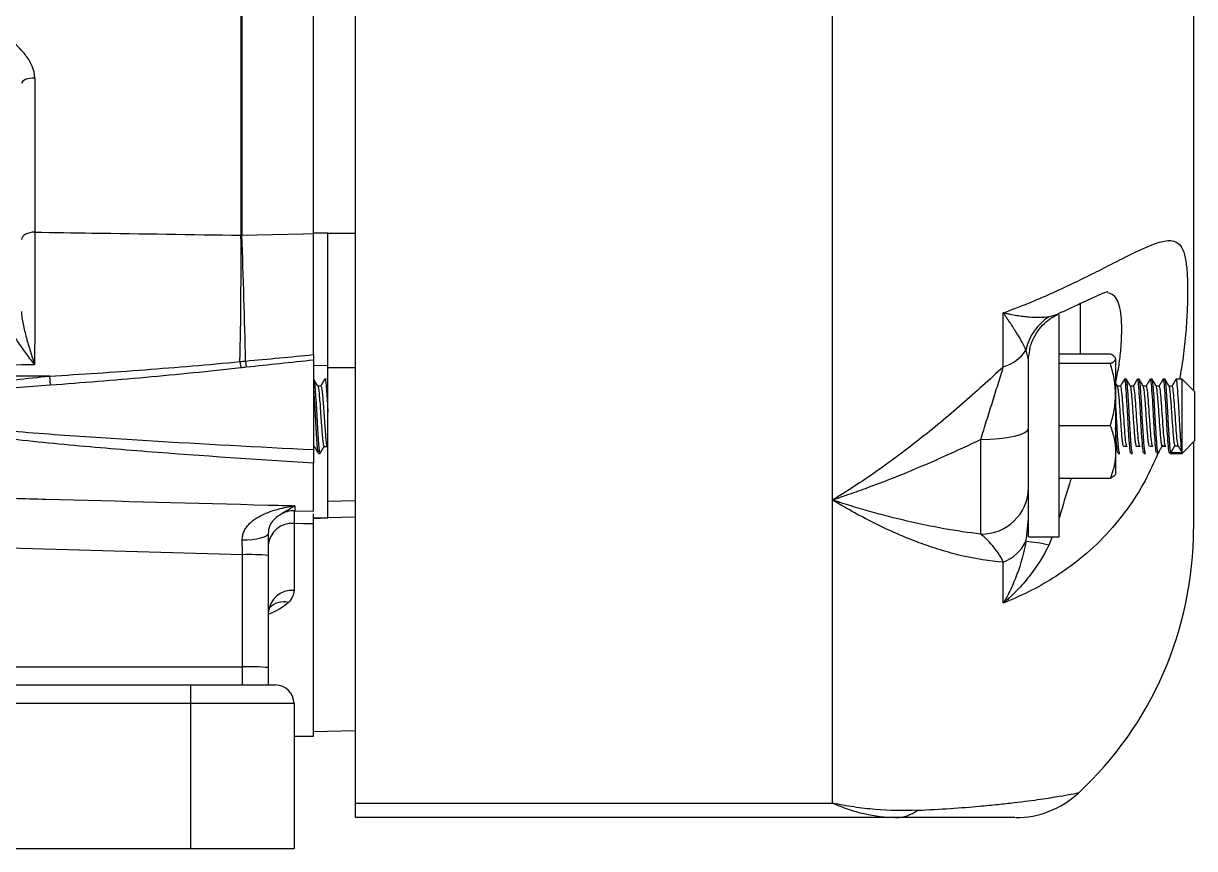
# Paper-space layout '_Back' of a CAD drawing. Header units: inches. Extents: x -13.8 to 10.2, y -6.3 to 9.3.
# Drawn here: x 4.44 to 10.12, y -6.25 to -2.25 of the extents above; entities that cross this region are included whole.
import ezdxf

# ---------------------------------------------------------------- set-up
doc = ezdxf.new("R2010")
doc.units = ezdxf.units.IN
doc.header["$MEASUREMENT"] = 0

psp = doc.layouts.new('_Back')

# ---------------------------------------------------------------- linework, layer by layer
at = {"color": 7, "linetype": 'Continuous', "lineweight": 25}
for p, q in [((6.0475, -6.1), (6.0475, 6.4497)), ((8.36, -6.0301), (8.36, 6.4497)), ((10.11, 4.0293), (10.11, -4.0271)), ((5.4972, -1.9381), (5.4972, -3.2765)), ((5.844, -3.2684), (5.844, -2.0102)), ((5.4928, -2.0595), (5.4928, -3.2769)), ((4.4932, -2.5148), (4.4932, -3.2623)), ((5.914, -3.2674), (5.844, -3.2672)), ((5.914, -3.2674), (6.0475, -3.2666)), ((9.188, -3.9144), (9.188, -3.6534)), ((9.4499, -3.6594), (9.4656, -3.6522)), ((9.4588, -4.7383), (9.4588, -3.6606)), ((9.7067, -3.8529), (9.4588, -3.8529)), ((5.488, -3.8893), (5.4915, -3.9197)), ((5.5153, -3.8868), (5.5183, -3.9167)), ((5.844, -3.8822), (5.844, -4.3159)), ((5.844, -3.9063), (5.914, -3.9078)), ((9.3097, -4.7383), (9.3097, -3.8648)), ((9.7067, -3.8987), (9.4588, -3.8987)), ((9.7318, -3.8758), (9.7318, -4.4355)), ((4.5648, -3.96), (4.232, -3.9602)), ((4.5648, -3.96), (4.5681, -4.0042)), ((6.0475, -3.9193), (5.914, -3.9189)), ((5.914, -4.5659), (5.914, -3.9189)), ((5.8448, -3.9743), (5.844, -3.9743)), ((5.8799, -4.0081), (5.8649, -4.0081)), ((5.9073, -3.9743), (5.8995, -3.9743)), ((9.7416, -4.0091), (9.7318, -3.9924)), ((9.756, -4.0081), (9.7409, -4.0081)), ((9.7833, -3.9743), (9.7756, -3.9743)), ((9.8185, -4.0081), (9.8034, -4.0081)), ((9.8458, -3.9743), (9.8381, -3.9743)), ((9.881, -4.0081), (9.8659, -4.0081)), ((9.9083, -3.9743), (9.9006, -3.9743)), ((9.9435, -4.0081), (9.9284, -4.0081)), ((9.9708, -3.9743), (9.9631, -3.9743)), ((10.006, -4.0081), (9.9909, -4.0081)), ((10.055, -3.9743), (10.0256, -3.9743)), ((10.115, -4.0343), (10.055, -3.9743)), ((10.055, -4.3343), (10.055, -3.9743)), ((10.115, -4.0343), (10.115, -4.2743)), ((9.7067, -4.2001), (9.4588, -4.2001)), ((5.8953, -4.3004), (5.9109, -4.3004)), ((9.0788, -4.7259), (9.0788, -4.2669)), ((9.7725, -4.2998), (9.7882, -4.2998)), ((9.835, -4.2998), (9.8507, -4.2998)), ((9.8975, -4.2998), (9.9132, -4.2998)), ((9.96, -4.2998), (9.9757, -4.2998)), ((10.0003, -4.3314), (10.0198, -4.2981)), ((10.0198, -4.2981), (10.0355, -4.2981)), ((10.0355, -4.2981), (10.055, -4.3314)), ((10.055, -4.3343), (10.115, -4.2743)), ((10.11, -4.2793), (10.11, -4.6997)), ((5.8682, -4.3343), (5.876, -4.3343)), ((9.7443, -4.3343), (9.7521, -4.3343)), ((9.8068, -4.3343), (9.8146, -4.3343)), ((9.8693, -4.3343), (9.8771, -4.3343)), ((9.9318, -4.3343), (9.9396, -4.3343)), ((9.9429, -4.324), (9.9407, -4.3331)), ((9.9943, -4.3343), (10.055, -4.3343)), ((10.055, -4.3314), (10.0003, -4.3314)), ((5.844, -4.6151), (5.844, -4.3819)), ((9.7067, -4.4556), (9.4588, -4.4556)), ((5.914, -4.5659), (6.0475, -4.5624)), ((5.7533, -4.6127), (5.844, -4.6151)), ((5.844, -5.705), (5.844, -4.6278)), ((5.844, -4.6469), (5.914, -4.6471)), ((5.844, -4.6495), (5.914, -4.6471)), ((6.0475, -4.6434), (5.914, -4.6471)), ((5.75, -4.6744), (5.75, -4.9982)), ((5.625, -4.7234), (5.625, -4.7768)), ((9.3097, -4.7383), (9.4588, -4.7383)), ((5.5, -4.8254), (4.237, -4.7908)), ((5.5, -5.457), (5.5, -4.8254)), ((5.625, -4.8287), (5.625, -5.457)), ((9.188, -5.0604), (9.188, -4.8614)), ((2.5341, -5.3694), (5.5, -5.3694)), ((2.5341, -5.457), (5.66, -5.457)), ((5.25, -6.25), (5.25, -5.457)), ((5.75, -5.547), (2.5341, -5.547)), ((5.75, -5.547), (5.75, -6.25)), ((5.75, -5.705), (5.844, -5.705)), ((5.844, -5.6826), (6.0475, -5.6773)), ((6.0475, -6.0301), (8.36, -6.0301)), ((8.6661, -6.1), (6.0475, -6.1)), ((2.25, -6.25), (5.75, -6.25))]:
    psp.add_line(p, q, dxfattribs=at)
at = {"color": 8, "linetype": 'Continuous', "lineweight": 25}
for p, q in [((9.5597, -3.6046), (9.5597, -3.8529)), ((9.4084, -3.6729), (9.4499, -3.6593)), ((5.7533, -4.5882), (5.7533, -4.6127)), ((9.4241, -4.7383), (9.4084, -4.7791))]:
    psp.add_line(p, q, dxfattribs=at)
at = {"color": 7, "linetype": 'Continuous', "lineweight": 25, "flags": 128}
for points in [[(4.4932, -2.5148), (4.4808, -2.5151), (4.4688, -2.5166), (4.4577, -2.5191), (4.4479, -2.5225), (4.4399, -2.5267), (4.4339, -2.5315), (4.4302, -2.5368), (4.429, -2.5422)], [(4.4932, -3.2623), (4.4808, -3.2628), (4.4688, -3.2647), (4.4577, -3.2679), (4.4479, -3.2723), (4.4399, -3.2778), (4.4339, -3.2841), (4.4302, -3.2909), (4.429, -3.298)], [(5.4972, -3.2765), (5.7939, -3.2696), (5.844, -3.2684)], [(4.4927, -3.9046), (4.429, -3.9049), (4.2317, -3.906)], [(9.0788, -4.2669), (9.1238, -4.2658), (9.1671, -4.2627), (9.2071, -4.2576), (9.2421, -4.2508), (9.2708, -4.2425), (9.2921, -4.2331), (9.3053, -4.2228), (9.3097, -4.2121)], [(5.844, -4.6759), (5.7939, -4.6751), (5.75, -4.6744)], [(5.625, -4.7234), (5.6226, -4.7296), (5.6154, -4.7356), (5.6037, -4.7411), (5.588, -4.746), (5.5689, -4.7499), (5.5472, -4.7528), (5.5236, -4.7546), (5.499, -4.7552)]]:
    psp.add_lwpolyline(points, dxfattribs=at)
at = {"color": 7, "linetype": 'Continuous', "lineweight": 25}
for centre, radius, start, end in [((-15.0654, -3.4201), 20.5587, 358.69226, 0.3993), ((-31.0886, -4.6685), 36.6122, 1.22346, 2.17901), ((9.5462, -3.8869), 0.2545, 122.7656, 167.9268), ((9.137, -3.7311), 0.1902, 285.5447, 327.3788), ((9.082, -4.4982), 0.2277, 269.1833, 359.1594), ((5.75, -4.7377), 0.125, 88.5, 122.445), ((5.7397, -4.7894), 0.1154, 84.8945, 173.7648), ((8.36, -4.6997), 1.75, 312.9421, 0), ((9.1165, -4.6738), 0.2007, 290.8644, 334.2203), ((9.243, -5.4479), 0.6889, 76.1058, 85.4811), ((5.5312, -6.0217), 1.1967, 85.5056, 91.4954), ((5.7427, -5.116), 0.118, 86.4716, 175.9718), ((5.5312, -6.5656), 1.1967, 85.5056, 91.4954), ((5.66, -5.547), 0.09, 0, 90), ((9.2472, -5.6503), 0.4497, 270, 312.6984), ((8.6632, -5.9161), 0.184, 270.9125, 306.2521)]:
    psp.add_arc(centre, radius, start, end, dxfattribs=at)
at = {"color": 8, "linetype": 'Continuous', "lineweight": 25}
psp.add_arc((5.6991, -5.1488), 0.0948, 75.5531, 134.548, dxfattribs=at)
at = {"color": 7, "linetype": 'Continuous', "lineweight": 25}
for points, knots in [([(4.4932, -2.5148), (4.4932, -2.4953), (4.4888, -2.4764), (4.4736, -2.4397), (4.4631, -2.4228), (4.4447, -2.3987), (4.4382, -2.3908), (4.4244, -2.3756), (4.4173, -2.3683), (4.4027, -2.3538), (4.3952, -2.3467), (4.3801, -2.3326), (4.3724, -2.3256), (4.3648, -2.3186)], [0, 0, 0, 0, 0.25, 0.25, 0.5, 0.5, 0.625, 0.625, 0.75, 0.75, 0.875, 0.875, 1, 1, 1, 1]), ([(4.4932, -3.2623), (4.4932, -3.3086), (4.4932, -3.3576), (4.4932, -3.4351), (4.4932, -3.4616), (4.4932, -3.516), (4.4932, -3.5433), (4.4931, -3.626), (4.4931, -3.6817), (4.493, -3.7663), (4.4929, -3.7943), (4.4928, -3.8499), (4.4928, -3.8774), (4.4927, -3.9046)], [0, 0, 0, 0, 0.25, 0.25, 0.375, 0.375, 0.5, 0.5, 0.75, 0.75, 0.875, 0.875, 1, 1, 1, 1]), ([(4.4932, -3.2623), (4.586, -3.2637), (4.6788, -3.265), (4.7717, -3.2664), (5.012, -3.2698), (5.2524, -3.2733), (5.4928, -3.2769)], [0.01133976, 0.01133976, 0.01133976, 0.01133976, 0.01841786, 0.01841786, 0.01841786, 0.03674708, 0.03674708, 0.03674708, 0.03674708]), ([(5.844, -3.8557), (5.844, -3.8057), (5.844, -3.7548), (5.844, -3.6512), (5.844, -3.6003), (5.844, -3.5251), (5.844, -3.5003), (5.844, -3.451), (5.844, -3.4267), (5.844, -3.3558), (5.844, -3.3109), (5.844, -3.2684)], [0, 0, 0, 0, 0.25, 0.25, 0.5, 0.5, 0.625, 0.625, 0.75, 0.75, 1, 1, 1, 1]), ([(5.914, -3.9189), (5.914, -3.8641), (5.914, -3.8084), (5.914, -3.7236), (5.914, -3.6951), (5.914, -3.6377), (5.914, -3.6094), (5.914, -3.5535), (5.914, -3.5258), (5.914, -3.4712), (5.914, -3.4442), (5.914, -3.3644), (5.914, -3.3144), (5.914, -3.2674)], [0, 0, 0, 0, 0.25, 0.25, 0.375, 0.375, 0.5, 0.5, 0.625, 0.625, 0.75, 0.75, 1, 1, 1, 1]), ([(9.4656, -3.6522), (9.4837, -3.6438), (9.5252, -3.6245), (9.5772, -3.6), (9.6235, -3.5786), (9.6577, -3.5633), (9.681, -3.5538), (9.6946, -3.5493), (9.6948, -3.5492), (9.695, -3.5492)], [0, 0, 0, 0, 0.158618, 0.363927, 0.511019, 0.653398, 0.79508, 0.918633, 1, 1, 1, 1]), ([(4.429, -3.6471), (4.429, -3.6566), (4.4299, -3.6664), (4.4326, -3.687), (4.4345, -3.6975), (4.4388, -3.7189), (4.4413, -3.7298), (4.4467, -3.7518), (4.4496, -3.7628), (4.4587, -3.7959), (4.4653, -3.8182), (4.4789, -3.8619), (4.4858, -3.8835), (4.4927, -3.9046)], [0, 0, 0, 0, 0.125, 0.125, 0.25, 0.25, 0.375, 0.375, 0.5, 0.5, 0.75, 0.75, 1, 1, 1, 1]), ([(9.4084, -3.6729), (9.3818, -3.6771), (9.3498, -3.6777), (9.3037, -3.6737), (9.2941, -3.6727), (9.2744, -3.6702), (9.2642, -3.6687), (9.2433, -3.6651), (9.2326, -3.6631), (9.2161, -3.6598), (9.2106, -3.6586), (9.1994, -3.6561), (9.1937, -3.6548), (9.188, -3.6534)], [0, 0, 0, 0, 0.5, 0.5, 0.625, 0.625, 0.75, 0.75, 0.875, 0.875, 0.9375, 0.9375, 1, 1, 1, 1]), ([(9.2973, -3.8337), (9.2874, -3.8096), (9.2727, -3.7828), (9.245, -3.7379), (9.2348, -3.7222), (9.2182, -3.6973), (9.2125, -3.6888), (9.2035, -3.6758), (9.2005, -3.6714), (9.1943, -3.6624), (9.1912, -3.6579), (9.188, -3.6534)], [0, 0, 0, 0, 0.5, 0.5, 0.75, 0.75, 0.875, 0.875, 0.9375, 0.9375, 1, 1, 1, 1]), ([(9.3161, -3.8309), (9.3163, -3.8294), (9.3188, -3.8094), (9.3341, -3.7747), (9.3609, -3.7309), (9.3939, -3.697), (9.4242, -3.6741), (9.4438, -3.665), (9.4504, -3.6619)], [0, 0, 0, 0, 0.020692, 0.268346, 0.49504, 0.70472, 0.89977, 1, 1, 1, 1]), ([(4.366, -3.6979), (4.3659, -3.7044), (4.3675, -3.7117), (4.3728, -3.7274), (4.3765, -3.7357), (4.3852, -3.7528), (4.3903, -3.7617), (4.4011, -3.7796), (4.4069, -3.7886), (4.425, -3.8157), (4.4383, -3.8341), (4.4584, -3.861), (4.4652, -3.8699), (4.4789, -3.8874), (4.4858, -3.8961), (4.4927, -3.9046)], [0, 0, 0, 0, 0.125, 0.125, 0.25, 0.25, 0.375, 0.375, 0.5, 0.5, 0.75, 0.75, 0.875, 0.875, 1, 1, 1, 1]), ([(9.3097, -3.885), (9.3097, -3.8782), (9.3082, -3.8703), (9.3036, -3.8531), (9.3006, -3.8437), (9.2973, -3.8337)], [0, 0, 0, 0, 0.5, 0.5, 1, 1, 1, 1]), ([(9.7318, -3.8758), (9.7318, -3.8739), (9.7312, -3.8719), (9.7289, -3.8681), (9.7272, -3.8661), (9.7207, -3.8604), (9.7144, -3.8566), (9.7067, -3.8529)], [0, 0, 0, 0, 0.25, 0.25, 0.5, 0.5, 1, 1, 1, 1]), ([(4.5648, -3.96), (4.7188, -3.9505), (4.8728, -3.9402), (5.1806, -3.9172), (5.3344, -3.9045), (5.488, -3.8893)], [0, 0, 0, 0, 0.5, 0.5, 1, 1, 1, 1]), ([(9.188, -3.9144), (9.1213, -3.9771), (9.054, -4.0381), (8.9518, -4.1267), (8.9175, -4.1557), (8.8486, -4.2129), (8.8137, -4.241), (8.7093, -4.3232), (8.6398, -4.375), (8.5352, -4.4481), (8.5003, -4.4717), (8.4478, -4.506), (8.4302, -4.5172), (8.4039, -4.5337), (8.3908, -4.5419), (8.3776, -4.55), (8.3688, -4.5553), (8.3643, -4.558), (8.36, -4.5606)], [0, 0, 0, 0, 0.25, 0.25, 0.375, 0.375, 0.5, 0.5, 0.75, 0.75, 0.875, 0.875, 0.9375, 0.9375, 0.96875, 0.984375, 0.984375, 1, 1, 1, 1]), ([(9.0788, -4.2669), (9.0882, -4.2361), (9.0977, -4.2058), (9.1165, -4.1456), (9.1259, -4.1158), (9.1444, -4.0569), (9.1535, -4.0277), (9.1712, -3.9703), (9.1798, -3.942), (9.188, -3.9144)], [0, 0, 0, 0, 0.25, 0.25, 0.5, 0.5, 0.75, 0.75, 1, 1, 1, 1]), ([(9.7067, -3.8987), (9.7144, -3.895), (9.7207, -3.8912), (9.7294, -3.8836), (9.7318, -3.8797), (9.7318, -3.8758)], [0, 0, 0, 0, 0.5, 0.5, 1, 1, 1, 1]), ([(9.7318, -4.0494), (9.7318, -4.0366), (9.7312, -4.0238), (9.7289, -3.9983), (9.7272, -3.9857), (9.7207, -3.9481), (9.7144, -3.9233), (9.7067, -3.8987)], [0, 0, 0, 0, 0.25, 0.25, 0.5, 0.5, 1, 1, 1, 1]), ([(5.4915, -3.9197), (5.338, -3.9376), (5.1842, -3.9528), (4.8763, -3.9804), (4.7222, -3.9928), (4.5681, -4.0042)], [0, 0, 0, 0, 0.5, 0.5, 1, 1, 1, 1]), ([(9.9396, -4.3329), (9.9391, -4.3331), (9.9379, -4.3337), (9.9358, -4.3221), (9.9337, -4.3044), (9.9324, -4.2892), (9.932, -4.2843), (9.9316, -4.2791), (9.9305, -4.2651), (9.9288, -4.2381), (9.9261, -4.1929), (9.9234, -4.1444), (9.9209, -4.0977), (9.9184, -4.0581), (9.9159, -4.0229), (9.9135, -3.9957), (9.9109, -3.9792), (9.9092, -3.9726), (9.9083, -3.9743), (9.9083, -3.9743)], [0, 0, 0, 0, 0.043037, 0.117475, 0.215993, 0.232619, 0.242314, 0.254537, 0.271552, 0.343317, 0.427601, 0.525589, 0.598138, 0.678494, 0.7551, 0.837418, 0.916175, 0.9988, 1, 1, 1, 1]), ([(5.844, -4.0177), (5.8443, -4.021), (5.8456, -4.0375), (5.848, -4.0724), (5.8511, -4.1263), (5.8537, -4.1757), (5.8559, -4.2131), (5.8578, -4.2432), (5.8598, -4.2762), (5.8627, -4.3092), (5.8656, -4.3308), (5.8674, -4.3327), (5.8682, -4.3336)], [0, 0, 0, 0, 0.0334793, 0.1696121, 0.2850522, 0.4184107, 0.5030965, 0.5489043, 0.6449366, 0.7732466, 0.8950699, 1, 1, 1, 1]), ([(5.8655, -4.0091), (5.8622, -4.0034), (5.8556, -3.9921), (5.849, -3.9807), (5.8457, -3.975)], [0, 0, 0, 0, 0.499755, 1, 1, 1, 1]), ([(5.8457, -3.9762), (5.846, -3.9763), (5.8473, -3.9769), (5.8499, -3.9948), (5.8531, -4.0325), (5.8567, -4.0852), (5.8598, -4.1454), (5.8634, -4.2067), (5.8666, -4.2619), (5.87, -4.3055), (5.8735, -4.3298), (5.8756, -4.3385), (5.8769, -4.3331), (5.877, -4.3327)], [0, 0, 0, 0, 0.02458, 0.132008, 0.239452, 0.346879, 0.454331, 0.561757, 0.669205, 0.776633, 0.884063, 0.991505, 1, 1, 1, 1]), ([(5.8654, -4.0109), (5.866, -4.0115), (5.8677, -4.0134), (5.8703, -4.0324), (5.8734, -4.0644), (5.8768, -4.106), (5.8797, -4.1525), (5.883, -4.199), (5.8861, -4.2412), (5.8893, -4.2743), (5.8925, -4.2959), (5.8944, -4.2986), (5.8953, -4.2998)], [0, 0, 0, 0, 0.0575637, 0.1631117, 0.2686291, 0.375438, 0.4799845, 0.5868627, 0.6921812, 0.7979324, 0.9046426, 1, 1, 1, 1]), ([(5.8984, -3.9752), (5.8951, -3.9809), (5.8886, -3.9922), (5.882, -4.0035), (5.8787, -4.0091)], [0, 0, 0, 0, 0.500101, 1, 1, 1, 1]), ([(5.8799, -4.0087), (5.8809, -4.0096), (5.8829, -4.0115), (5.886, -4.0322), (5.8891, -4.0645), (5.8924, -4.106), (5.8954, -4.1525), (5.8987, -4.199), (5.9018, -4.2412), (5.9049, -4.2743), (5.9081, -4.2959), (5.91, -4.2985), (5.9109, -4.2998)], [0, 0, 0, 0, 0.092916, 0.194561, 0.296176, 0.399036, 0.499716, 0.602642, 0.704066, 0.805906, 0.90867, 1, 1, 1, 1]), ([(5.8995, -3.9755), (5.9, -3.9755), (5.9016, -3.9754), (5.9043, -3.9919), (5.9072, -4.0242), (5.9101, -4.066), (5.9124, -4.1057), (5.9137, -4.1282), (5.914, -4.1347)], [0, 0, 0, 0, 0.11085, 0.337511, 0.521921, 0.739566, 0.925584, 1, 1, 1, 1]), ([(9.7725, -4.2988), (9.7723, -4.2994), (9.7711, -4.3024), (9.7692, -4.2972), (9.7665, -4.283), (9.7637, -4.2585), (9.7612, -4.2266), (9.7584, -4.1894), (9.7556, -4.1497), (9.7531, -4.1102), (9.7503, -4.074), (9.7475, -4.0435), (9.745, -4.0219), (9.7429, -4.0106), (9.7418, -4.0102), (9.7416, -4.0101)], [0, 0, 0, 0, 0.022729, 0.108695, 0.195887, 0.283735, 0.369577, 0.456984, 0.544715, 0.630494, 0.718083, 0.805664, 0.891445, 0.979183, 1, 1, 1, 1]), ([(9.7747, -3.9749), (9.7714, -3.9806), (9.765, -3.9916), (9.7585, -4.0027), (9.7554, -4.0081)], [0, 0, 0, 0, 0.5127663, 1, 1, 1, 1]), ([(9.7882, -4.2973), (9.7873, -4.2985), (9.7849, -4.3015), (9.7809, -4.2753), (9.7765, -4.2238), (9.7717, -4.1572), (9.7674, -4.0897), (9.7627, -4.0371), (9.759, -4.0086), (9.7567, -4.0111), (9.756, -4.0119)], [0, 0, 0, 0, 0.0840802, 0.2255897, 0.3660236, 0.508438, 0.6486397, 0.7907836, 0.9316085, 1, 1, 1, 1]), ([(9.8068, -4.3307), (9.8062, -4.3315), (9.8041, -4.3342), (9.8004, -4.3029), (9.796, -4.24), (9.7913, -4.1579), (9.7869, -4.0748), (9.7822, -4.0101), (9.7785, -3.975), (9.7763, -3.9779), (9.7756, -3.9789)], [0, 0, 0, 0, 0.0573055, 0.2031055, 0.347801, 0.4945303, 0.6389873, 0.7854389, 0.9305358, 1, 1, 1, 1]), ([(9.8146, -4.3334), (9.8144, -4.3337), (9.8134, -4.3354), (9.8118, -4.3277), (9.8092, -4.3103), (9.8071, -4.2866), (9.8055, -4.264), (9.8039, -4.2393), (9.8021, -4.209), (9.8004, -4.1811), (9.7996, -4.166), (9.7985, -4.1464), (9.7968, -4.1148), (9.7944, -4.0722), (9.7918, -4.0346), (9.7894, -4.0044), (9.7869, -3.9841), (9.7848, -3.9741), (9.7837, -3.9753), (9.7833, -3.9756)], [0, 0, 0, 0, 0.014286, 0.092515, 0.172357, 0.252507, 0.291987, 0.33098, 0.410563, 0.465311, 0.481785, 0.490971, 0.569508, 0.64878, 0.729103, 0.807967, 0.886877, 0.967203, 1, 1, 1, 1]), ([(9.8041, -4.0091), (9.8008, -4.0035), (9.7942, -3.9922), (9.7876, -3.9808), (9.7843, -3.9752)], [0, 0, 0, 0, 0.499825, 1, 1, 1, 1]), ([(9.835, -4.2985), (9.8346, -4.2993), (9.8333, -4.302), (9.8312, -4.2953), (9.8285, -4.279), (9.8257, -4.253), (9.8232, -4.2199), (9.8204, -4.182), (9.8176, -4.1421), (9.8151, -4.1031), (9.8123, -4.0678), (9.8095, -4.0386), (9.807, -4.019), (9.805, -4.0093), (9.8041, -4.0094), (9.8041, -4.0094)], [0, 0, 0, 0, 0.039138, 0.124942, 0.212525, 0.30015, 0.385946, 0.473683, 0.56113, 0.646981, 0.734838, 0.822074, 0.908043, 0.995987, 1, 1, 1, 1]), ([(9.8372, -3.9749), (9.8339, -3.9806), (9.8275, -3.9916), (9.821, -4.0027), (9.8179, -4.0081)], [0, 0, 0, 0, 0.512766, 1, 1, 1, 1]), ([(9.8507, -4.2973), (9.8498, -4.2985), (9.8474, -4.3015), (9.8434, -4.2753), (9.839, -4.2238), (9.8342, -4.1572), (9.8299, -4.0897), (9.8252, -4.0371), (9.8215, -4.0086), (9.8192, -4.0111), (9.8185, -4.0119)], [0, 0, 0, 0, 0.0840802, 0.2255897, 0.3660236, 0.508438, 0.6486397, 0.7907836, 0.9316085, 1, 1, 1, 1]), ([(9.8693, -4.3307), (9.8687, -4.3315), (9.8666, -4.3342), (9.8629, -4.3029), (9.8585, -4.24), (9.8538, -4.1579), (9.8494, -4.0748), (9.8447, -4.0101), (9.841, -3.975), (9.8388, -3.9779), (9.8381, -3.9789)], [0, 0, 0, 0, 0.057306, 0.203106, 0.347801, 0.49453, 0.638987, 0.785439, 0.930536, 1, 1, 1, 1]), ([(9.8771, -4.3329), (9.8768, -4.3333), (9.8757, -4.3346), (9.8738, -4.3251), (9.871, -4.3041), (9.8686, -4.2742), (9.8664, -4.2396), (9.8639, -4.1987), (9.8612, -4.1515), (9.8588, -4.1058), (9.8564, -4.0648), (9.8543, -4.0359), (9.8527, -4.0153), (9.8511, -3.9976), (9.849, -3.9815), (9.847, -3.9733), (9.846, -3.9749), (9.8458, -3.9752)], [0, 0, 0, 0, 0.028655, 0.104593, 0.195612, 0.279076, 0.334855, 0.418436, 0.511596, 0.583597, 0.662585, 0.744436, 0.772896, 0.821918, 0.901508, 0.982117, 1, 1, 1, 1]), ([(9.8666, -4.0091), (9.8633, -4.0035), (9.8567, -3.9922), (9.8501, -3.9808), (9.8468, -3.9752)], [0, 0, 0, 0, 0.499825, 1, 1, 1, 1]), ([(9.8975, -4.2985), (9.897, -4.2994), (9.8955, -4.3016), (9.8932, -4.293), (9.8904, -4.2748), (9.8877, -4.2473), (9.8852, -4.2131), (9.8823, -4.1746), (9.8796, -4.1346), (9.8771, -4.0961), (9.8742, -4.0617), (9.8716, -4.0344), (9.8691, -4.0156), (9.8673, -4.0116), (9.8665, -4.0097)], [0, 0, 0, 0, 0.05537, 0.141082, 0.228793, 0.315934, 0.401754, 0.489558, 0.57646, 0.662451, 0.750312, 0.836945, 0.923169, 1, 1, 1, 1]), ([(9.8997, -3.9749), (9.8964, -3.9806), (9.89, -3.9916), (9.8835, -4.0027), (9.8804, -4.0081)], [0, 0, 0, 0, 0.512766, 1, 1, 1, 1]), ([(9.9132, -4.2973), (9.9123, -4.2985), (9.9099, -4.3015), (9.9059, -4.2753), (9.9015, -4.2238), (9.8967, -4.1572), (9.8924, -4.0897), (9.8877, -4.0371), (9.884, -4.0086), (9.8817, -4.0111), (9.881, -4.0119)], [0, 0, 0, 0, 0.08408, 0.22559, 0.366024, 0.508438, 0.64864, 0.790784, 0.931608, 1, 1, 1, 1]), ([(9.9318, -4.3307), (9.9312, -4.3315), (9.9291, -4.3342), (9.9254, -4.3029), (9.921, -4.24), (9.9163, -4.1579), (9.9119, -4.0748), (9.9072, -4.0101), (9.9035, -3.975), (9.9013, -3.9779), (9.9006, -3.9789)], [0, 0, 0, 0, 0.057306, 0.203106, 0.347801, 0.49453, 0.638987, 0.785439, 0.930536, 1, 1, 1, 1]), ([(9.9291, -4.0091), (9.9258, -4.0035), (9.9192, -3.9922), (9.9126, -3.9808), (9.9093, -3.9752)], [0, 0, 0, 0, 0.499825, 1, 1, 1, 1]), ([(9.96, -4.299), (9.9593, -4.2996), (9.9576, -4.301), (9.9552, -4.2904), (9.9524, -4.2702), (9.9497, -4.2413), (9.9471, -4.2061), (9.9443, -4.1671), (9.9417, -4.1272), (9.939, -4.0892), (9.9362, -4.056), (9.9336, -4.0303), (9.9312, -4.014), (9.9297, -4.0113), (9.929, -4.0103)], [0, 0, 0, 0, 0.071536, 0.157532, 0.245421, 0.33213, 0.41835, 0.506268, 0.592682, 0.679187, 0.7671, 0.853247, 0.940038, 1, 1, 1, 1]), ([(9.9622, -3.9749), (9.9589, -3.9806), (9.9525, -3.9916), (9.946, -4.0027), (9.9429, -4.0081)], [0, 0, 0, 0, 0.512766, 1, 1, 1, 1]), ([(9.9757, -4.2973), (9.9748, -4.2985), (9.9724, -4.3015), (9.9684, -4.2753), (9.964, -4.2238), (9.9592, -4.1572), (9.9549, -4.0897), (9.9502, -4.0371), (9.9465, -4.0086), (9.9442, -4.0111), (9.9435, -4.0119)], [0, 0, 0, 0, 0.08408, 0.22559, 0.366024, 0.508438, 0.64864, 0.790784, 0.931608, 1, 1, 1, 1]), ([(9.9943, -4.3307), (9.9937, -4.3315), (9.9916, -4.3342), (9.9879, -4.3029), (9.9835, -4.24), (9.9788, -4.1579), (9.9744, -4.0748), (9.9697, -4.0101), (9.966, -3.975), (9.9638, -3.9779), (9.9631, -3.9789)], [0, 0, 0, 0, 0.0573055, 0.2031055, 0.347801, 0.4945303, 0.6389873, 0.7854389, 0.9305358, 1, 1, 1, 1]), ([(10.0003, -4.3314), (9.9996, -4.3282), (9.9979, -4.3205), (9.9953, -4.2956), (9.9928, -4.2628), (9.9905, -4.2242), (9.9878, -4.1799), (9.9854, -4.1346), (9.983, -4.0912), (9.9804, -4.0503), (9.9779, -4.0169), (9.9756, -3.9924), (9.9732, -3.9766), (9.9716, -3.9758), (9.9708, -3.9755)], [0, 0, 0, 0, 0.07416, 0.17706, 0.256423, 0.326148, 0.427516, 0.512077, 0.578902, 0.677209, 0.766961, 0.832428, 0.926148, 1, 1, 1, 1]), ([(9.9916, -4.0091), (9.9883, -4.0035), (9.9817, -3.9922), (9.9751, -3.9808), (9.9718, -3.9752)], [0, 0, 0, 0, 0.499825, 1, 1, 1, 1]), ([(10.0198, -4.2981), (10.019, -4.2947), (10.0172, -4.2879), (10.0144, -4.2652), (10.0118, -4.2351), (10.0091, -4.199), (10.0063, -4.1596), (10.0037, -4.1198), (10.001, -4.0826), (9.9982, -4.0505), (9.9956, -4.0264), (9.9934, -4.0125), (9.992, -4.011), (9.9915, -4.0105)], [0, 0, 0, 0, 0.094789, 0.191176, 0.285662, 0.380771, 0.47712, 0.571371, 0.666765, 0.76304, 0.857124, 0.952769, 1, 1, 1, 1]), ([(10.0247, -3.9749), (10.0214, -3.9806), (10.0148, -3.9919), (10.0082, -4.0032), (10.0049, -4.0089)], [0, 0, 0, 0, 0.5002257, 1, 1, 1, 1]), ([(10.0355, -4.2981), (10.0339, -4.2911), (10.0309, -4.2773), (10.0265, -4.2233), (10.0217, -4.1574), (10.0174, -4.0897), (10.0127, -4.0372), (10.009, -4.0086), (10.0067, -4.0111), (10.006, -4.0119)], [0, 0, 0, 0, 0.1545, 0.307825, 0.463313, 0.616385, 0.771578, 0.92533, 1, 1, 1, 1]), ([(10.055, -4.3314), (10.0535, -4.3228), (10.0504, -4.3058), (10.046, -4.2392), (10.0413, -4.1581), (10.0369, -4.0748), (10.0322, -4.0101), (10.0285, -3.975), (10.0263, -3.9779), (10.0256, -3.9789)], [0, 0, 0, 0, 0.1546631, 0.3081544, 0.4638033, 0.6170417, 0.7723959, 0.9263131, 1, 1, 1, 1]), ([(9.7067, -4.2001), (9.7144, -4.1754), (9.7207, -4.1506), (9.7294, -4.1004), (9.7318, -4.0751), (9.7318, -4.0494)], [0, 0, 0, 0, 0.5, 0.5, 1, 1, 1, 1]), ([(9.7521, -4.3343), (9.7521, -4.3343), (9.752, -4.3343), (9.752, -4.3342), (9.7518, -4.3342), (9.751, -4.3336), (9.7495, -4.3291), (9.7474, -4.3158), (9.7458, -4.2998), (9.745, -4.2904), (9.7447, -4.2875), (9.7438, -4.2765), (9.7422, -4.2532), (9.7398, -4.2125), (9.7372, -4.168), (9.7347, -4.1232), (9.733, -4.0907), (9.732, -4.0757), (9.7318, -4.0732)], [0, 0, 0, 0, 0.00093, 0.002957, 0.009564, 0.032986, 0.120568, 0.242966, 0.331242, 0.355606, 0.362832, 0.366752, 0.487747, 0.609647, 0.733298, 0.854834, 0.976161, 1, 1, 1, 1]), ([(9.7067, -4.2001), (9.7143, -4.2209), (9.7207, -4.2421), (9.7295, -4.2848), (9.7318, -4.3062), (9.7318, -4.3278)], [0, 0, 0, 0, 0.5, 0.5, 1, 1, 1, 1]), ([(5.844, -4.3819), (5.5752, -4.3652), (5.3064, -4.3472), (4.9036, -4.3156), (4.7695, -4.3043), (4.5683, -4.2854), (4.5013, -4.2787), (4.3674, -4.2644), (4.3005, -4.2567), (4.2337, -4.2482)], [0, 0, 0, 0, 0.5, 0.5, 0.75, 0.75, 0.875, 0.875, 1, 1, 1, 1]), ([(4.237, -4.2133), (4.3706, -4.2259), (4.5044, -4.2362), (4.7721, -4.2553), (4.9061, -4.264), (5.3079, -4.2883), (5.5759, -4.3026), (5.844, -4.3159)], [0, 0, 0, 0, 0.25, 0.25, 0.5, 0.5, 1, 1, 1, 1]), ([(9.7443, -4.3307), (9.7437, -4.3315), (9.7416, -4.3342), (9.7379, -4.3024), (9.7345, -4.255), (9.7324, -4.2187), (9.7318, -4.2092)], [0, 0, 0, 0, 0.143538, 0.508734, 0.871165, 1, 1, 1, 1]), ([(5.8476, -4.2995), (5.8508, -4.3052), (5.8574, -4.3165), (5.864, -4.3279), (5.8673, -4.3335)], [0, 0, 0, 0, 0.499761, 1, 1, 1, 1]), ([(5.877, -4.3334), (5.8803, -4.3277), (5.8868, -4.3164), (5.8934, -4.3051), (5.8967, -4.2994)], [0, 0, 0, 0, 0.500192, 1, 1, 1, 1]), ([(9.0788, -4.2669), (8.96, -4.3243), (8.841, -4.3777), (8.6615, -4.4514), (8.6015, -4.4749), (8.5112, -4.5084), (8.481, -4.5193), (8.4357, -4.5351), (8.413, -4.5429), (8.3903, -4.5506), (8.3751, -4.5556), (8.3675, -4.5582), (8.36, -4.5606)], [0, 0, 0, 0, 0.5, 0.5, 0.75, 0.75, 0.875, 0.875, 0.9375, 0.96875, 0.96875, 1, 1, 1, 1]), ([(9.9429, -4.3248), (9.9461, -4.3194), (9.9527, -4.3085), (9.9592, -4.2977), (9.9625, -4.2923)], [0, 0, 0, 0, 0.500038, 1, 1, 1, 1]), ([(5.844, -4.3159), (5.844, -4.3276), (5.844, -4.339), (5.844, -4.3557), (5.844, -4.3612), (5.844, -4.3718), (5.844, -4.3769), (5.844, -4.3819)], [0, 0, 0, 0, 0.5, 0.5, 0.75, 0.75, 1, 1, 1, 1]), ([(9.7318, -4.3278), (9.7318, -4.3494), (9.7294, -4.3714), (9.7206, -4.414), (9.7143, -4.4349), (9.7067, -4.4556)], [0, 0, 0, 0, 0.5, 0.5, 1, 1, 1, 1]), ([(9.7318, -4.4327), (9.7318, -4.4346), (9.7312, -4.4366), (9.7289, -4.4404), (9.7272, -4.4424), (9.7207, -4.4481), (9.7144, -4.4519), (9.7067, -4.4556)], [0, 0, 0, 0, 0.25, 0.25, 0.5, 0.5, 1, 1, 1, 1]), ([(4.232, -4.5479), (4.337, -4.5507), (4.4419, -4.5534), (4.5468, -4.5562), (4.9062, -4.5657), (5.2656, -4.5753), (5.625, -4.5848), (5.6678, -4.5859), (5.7105, -4.5871), (5.7533, -4.5882)], [0.00470135, 0.00470135, 0.00470135, 0.00470135, 0.0127, 0.0127, 0.0127, 0.0400955, 0.0400955, 0.0400955, 0.04335478, 0.04335478, 0.04335478, 0.04335478]), ([(5.499, -4.7552), (5.4989, -4.7477), (5.4997, -4.7404), (5.5026, -4.7262), (5.5048, -4.7193), (5.5105, -4.7063), (5.5139, -4.7002), (5.5217, -4.6888), (5.526, -4.6835), (5.5352, -4.6735), (5.5402, -4.6688), (5.5507, -4.66), (5.5561, -4.656), (5.5728, -4.6447), (5.5846, -4.6381), (5.6091, -4.6265), (5.6217, -4.6214), (5.6474, -4.6123), (5.6604, -4.6083), (5.6998, -4.5976), (5.7267, -4.5923), (5.7533, -4.5882)], [0, 0, 0, 0, 0.0625, 0.0625, 0.125, 0.125, 0.1875, 0.1875, 0.25, 0.25, 0.3125, 0.3125, 0.375, 0.375, 0.5, 0.5, 0.625, 0.625, 0.75, 0.75, 1, 1, 1, 1]), ([(5.914, -4.6471), (5.914, -4.6239), (5.914, -4.591), (5.914, -4.5716), (5.914, -4.5659)], [0, 0, 0, 0, 0.705719, 1, 1, 1, 1]), ([(9.188, -4.8614), (9.1213, -4.8569), (9.054, -4.8463), (8.9518, -4.8224), (8.9175, -4.8132), (8.8486, -4.792), (8.8137, -4.7802), (8.7093, -4.7411), (8.6398, -4.7106), (8.5352, -4.6589), (8.5003, -4.6406), (8.4478, -4.6117), (8.4302, -4.6018), (8.4039, -4.5866), (8.3908, -4.579), (8.3776, -4.5711), (8.3688, -4.5659), (8.3643, -4.5632), (8.36, -4.5606)], [0, 0, 0, 0, 0.25, 0.25, 0.375, 0.375, 0.5, 0.5, 0.75, 0.75, 0.875, 0.875, 0.9375, 0.9375, 0.96875, 0.984375, 0.984375, 1, 1, 1, 1]), ([(9.0788, -4.7259), (8.96, -4.7119), (8.841, -4.6903), (8.6615, -4.6485), (8.6015, -4.633), (8.5112, -4.6075), (8.481, -4.5986), (8.4357, -4.5848), (8.413, -4.5777), (8.3903, -4.5705), (8.3751, -4.5656), (8.3675, -4.5631), (8.36, -4.5606)], [0, 0, 0, 0, 0.5, 0.5, 0.75, 0.75, 0.875, 0.875, 0.9375, 0.96875, 0.96875, 1, 1, 1, 1]), ([(5.6813, -4.6336), (5.6693, -4.6413), (5.6508, -4.6532), (5.6335, -4.6803), (5.6265, -4.7021), (5.6256, -4.7146), (5.625, -4.7234)], [0, 0, 0, 0, 0.500803, 0.768627, 0.836799, 1, 1, 1, 1]), ([(9.2973, -4.7611), (9.3006, -4.7407), (9.3036, -4.72), (9.3082, -4.6779), (9.3097, -4.6564), (9.3097, -4.6344)], [0, 0, 0, 0, 0.5, 0.5, 1, 1, 1, 1]), ([(9.188, -4.8614), (9.1798, -4.8448), (9.1712, -4.8303), (9.1535, -4.8039), (9.1444, -4.792), (9.1259, -4.7701), (9.1165, -4.7601), (9.0977, -4.7417), (9.0882, -4.7334), (9.0788, -4.7259)], [0, 0, 0, 0, 0.25, 0.25, 0.5, 0.5, 0.75, 0.75, 1, 1, 1, 1]), ([(9.2973, -4.7611), (9.2874, -4.8173), (9.2727, -4.8703), (9.245, -4.9452), (9.2348, -4.9694), (9.2182, -5.0045), (9.2125, -5.016), (9.2035, -5.033), (9.2005, -5.0386), (9.1943, -5.0496), (9.1912, -5.0551), (9.188, -5.0604)], [0, 0, 0, 0, 0.5, 0.5, 0.75, 0.75, 0.875, 0.875, 0.9375, 0.9375, 1, 1, 1, 1]), ([(9.4084, -4.7791), (9.3818, -4.8335), (9.3498, -4.8841), (9.3037, -4.943), (9.2941, -4.9546), (9.2744, -4.9773), (9.2642, -4.9884), (9.2433, -5.0101), (9.2326, -5.0206), (9.2161, -5.0359), (9.2106, -5.0409), (9.1994, -5.0508), (9.1937, -5.0557), (9.188, -5.0604)], [0, 0, 0, 0, 0.5, 0.5, 0.625, 0.625, 0.75, 0.75, 0.875, 0.875, 0.9375, 0.9375, 1, 1, 1, 1]), ([(5.75, -4.9982), (5.75, -5.0086), (5.7476, -5.0188), (5.7385, -5.0384), (5.7318, -5.0479), (5.7228, -5.0569)], [0, 0, 0, 0, 0.5, 0.5, 1, 1, 1, 1]), ([(5.6256, -5.1076), (5.626, -5.1015), (5.6267, -5.0891), (5.6333, -5.0805), (5.6327, -5.0811), (5.6325, -5.0813)], [0, 0, 0, 0, 0.4181413, 0.8359651, 1, 1, 1, 1]), ([(8.7719, -6.0644), (8.7039, -6.0676), (8.6356, -6.0661), (8.5326, -6.0575), (8.4982, -6.0535), (8.4464, -6.0459), (8.4291, -6.0431), (8.3946, -6.037), (8.3772, -6.0337), (8.36, -6.0301)], [0, 0, 0, 0, 0.5, 0.5, 0.75, 0.75, 0.875, 0.875, 1, 1, 1, 1]), ([(8.6661, -6.1), (8.6157, -6.1), (8.5651, -6.094), (8.4884, -6.0764), (8.4627, -6.0691), (8.4242, -6.056), (8.4114, -6.0513), (8.3857, -6.0412), (8.3728, -6.0358), (8.36, -6.0301)], [0, 0, 0, 0, 0.5, 0.5, 0.75, 0.75, 0.875, 0.875, 1, 1, 1, 1]), ([(9.2443, -6.1), (9.2441, -6.1), (9.2438, -6.1), (9.2029, -6.1), (9.1335, -6.1), (9.0542, -6.1), (8.9827, -6.1), (8.8952, -6.1), (8.7935, -6.1), (8.7085, -6.1), (8.6661, -6.1)], [0, 0, 0, 0, 0.150557, 0.354562, 0.557821, 0.650391, 0.743064, 0.835374, 0.917831, 1, 1, 1, 1])]:
    psp.add_open_spline(points, degree=3, knots=knots, dxfattribs=at)
for points in [[(5.4928, -3.2769), (5.4943, -3.2768), (5.4957, -3.2767), (5.4972, -3.2765)], [(5.5153, -3.8868), (5.6249, -3.8769), (5.7345, -3.8666), (5.844, -3.8557)], [(5.844, -3.8557), (5.844, -3.8644), (5.844, -3.8733), (5.844, -3.8822)], [(9.3168, -3.8258), (9.3139, -3.8384), (9.3114, -3.8514), (9.3097, -3.8648)], [(5.488, -3.8893), (5.4971, -3.8885), (5.5062, -3.8876), (5.5153, -3.8868)], [(5.5183, -3.9167), (5.5094, -3.9176), (5.5004, -3.9186), (5.4915, -3.9197)], [(5.844, -3.8822), (5.7355, -3.8943), (5.6269, -3.9058), (5.5183, -3.9167)], [(4.2337, -3.9966), (4.3439, -3.9826), (4.4543, -3.9708), (4.5648, -3.96)], [(4.5681, -4.0042), (4.4576, -4.0124), (4.3473, -4.0212), (4.237, -4.0315)], [(5.5, -4.8254), (5.4997, -4.8016), (5.4994, -4.7782), (5.499, -4.7552)], [(5.625, -4.7234), (5.625, -4.7579), (5.625, -4.793), (5.625, -4.8287)]]:
    psp.add_open_spline(points, degree=3, dxfattribs=at)
at = {"color": 8, "linetype": 'Continuous', "lineweight": 25}
for points, knots in [([(9.188, -3.6534), (9.229, -3.6379), (9.3465, -3.5935), (9.4905, -3.5277), (9.62, -3.4642), (9.7229, -3.4119), (9.8257, -3.3595), (9.9184, -3.3173), (9.9897, -3.298), (10.0337, -3.3085), (10.0596, -3.3449), (10.0737, -3.3981), (10.0808, -3.4744), (10.082, -3.5682), (10.0783, -3.6756), (10.0691, -3.7898), (10.0576, -3.8911), (10.0456, -3.9535), (10.0416, -3.9743)], [0, 0, 0, 0, 0.056865, 0.163183, 0.217829, 0.272983, 0.350685, 0.430457, 0.508258, 0.589044, 0.645561, 0.70363, 0.760203, 0.818803, 0.869827, 0.922305, 0.974135, 1, 1, 1, 1]), ([(9.7318, -3.9923), (9.7373, -3.9668), (9.7489, -3.9138), (9.7578, -3.8369), (9.7623, -3.763), (9.762, -3.6961), (9.7567, -3.6388), (9.7443, -3.5953), (9.725, -3.5666), (9.7037, -3.5593), (9.6938, -3.556)], [0, 0, 0, 0, 0.112069, 0.232606, 0.358202, 0.487028, 0.620091, 0.757168, 0.886857, 1, 1, 1, 1]), ([(9.9393, -4.3304), (9.9188, -4.3765), (9.8756, -4.4737), (9.7865, -4.6127), (9.6746, -4.7466), (9.5519, -4.856), (9.4288, -4.9414), (9.3119, -5.0075), (9.229, -5.0429), (9.188, -5.0604)], [0, 0, 0, 0, 0.134894, 0.283952, 0.450379, 0.620271, 0.74714, 0.875094, 1, 1, 1, 1]), ([(9.5167, -4.4556), (9.5138, -4.4645), (9.4936, -4.5269), (9.4754, -4.5907), (9.4598, -4.6454)], [0, 0, 0, 0, 0.142618, 1, 1, 1, 1]), ([(5.7533, -4.5882), (5.7532, -4.5882), (5.7412, -4.5966), (5.7182, -4.6123), (5.6938, -4.6232), (5.682, -4.633), (5.6813, -4.6336)], [0, 0, 0, 0, 0.003808, 0.507051, 0.971668, 1, 1, 1, 1]), ([(5.7506, -4.6139), (5.7506, -4.6157), (5.7504, -4.6311), (5.7502, -4.6541), (5.75, -4.6744)], [0, 0, 0, 0, 0.11808, 1, 1, 1, 1]), ([(5.7228, -5.0569), (5.7118, -5.068), (5.6978, -5.0782), (5.666, -5.0969), (5.6482, -5.1054), (5.629, -5.1133)], [0, 0, 0, 0, 0.5, 0.5, 1, 1, 1, 1]), ([(8.7719, -6.0644), (8.8268, -6.0615), (8.9383, -6.0556), (9.0638, -6.0455), (9.164, -6.036), (9.2696, -6.0243), (9.3744, -6.0103), (9.4637, -5.996), (9.5213, -5.9855), (9.5513, -5.9796), (9.5511, -5.9796), (9.5511, -5.9797)], [0, 0, 0, 0, 0.0884419, 0.1799306, 0.2491833, 0.3190593, 0.4621282, 0.6059087, 0.7512612, 0.9004946, 1, 1, 1, 1])]:
    psp.add_open_spline(points, degree=3, knots=knots, dxfattribs=at)

doc.saveas('drawing.dxf')
